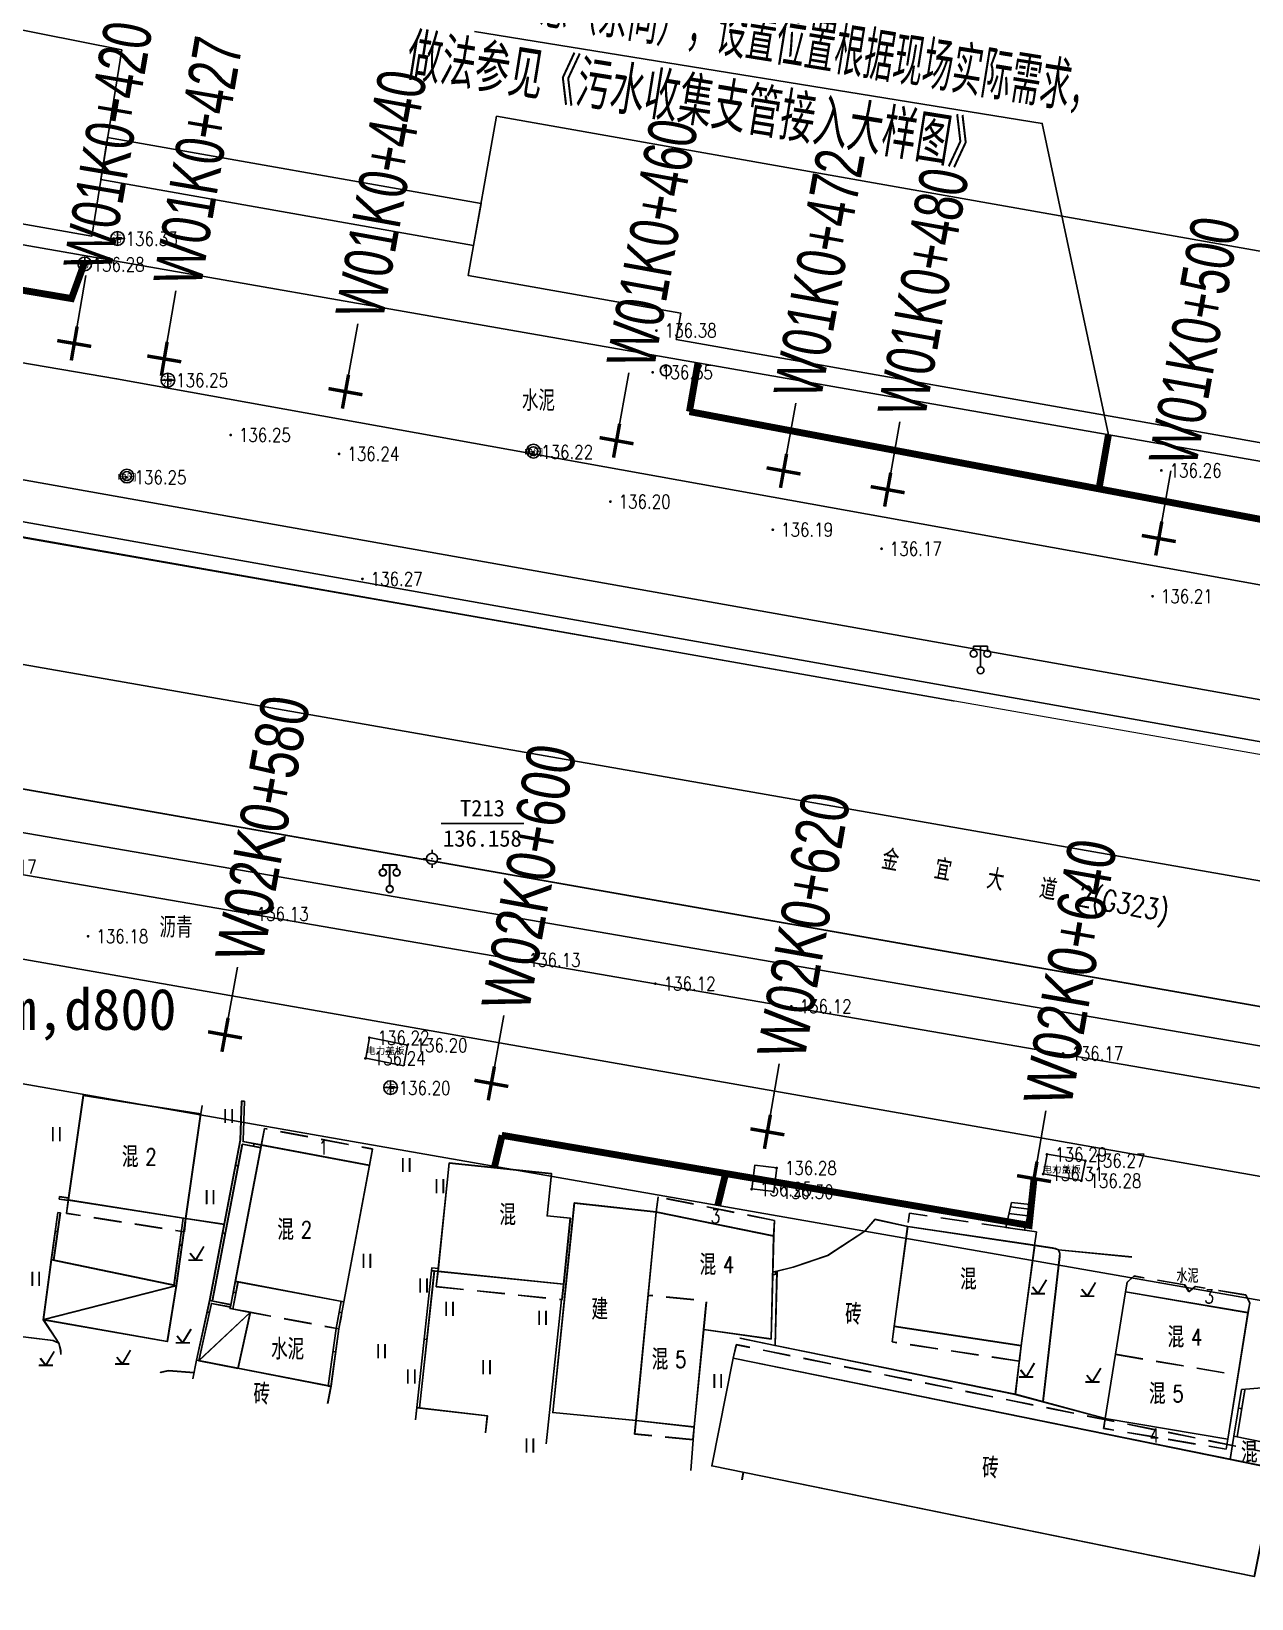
# Model space of a CAD drawing. Extents: x 529262 to 576451, y 2694391 to 2717535.
# Drawn here: x 562412.4 to 562501, y 2710930.7 to 2711044.5 of the extents above; entities that cross this region are included whole.
import ezdxf
from ezdxf.enums import TextEntityAlignment as Align
from ezdxf.xclip import XClip

# ---------------------------------------------------------------- set-up
doc = ezdxf.new("R2010")
doc.units = 0
doc.header["$XCLIPFRAME"] = 0
doc.linetypes.add('X5', pattern=[3, 2, -1])
doc.layers.add('ASSIST', color=7, linetype='Continuous', plot=False)
doc.layers.add('现状管道深度（物探资料）', color=2, linetype='Continuous', plot=False)
for name, color, linetype in [('a红线图', 1, 'Continuous'), ('COMPONENT', 8, 'Continuous'), ('DLDW', 8, 'Continuous'), ('DLSS', 4, 'Continuous'), ('DMTZ', 8, 'Continuous'), ('GCD', 8, 'Continuous'), ('GPSCOMMON', 7, 'Continuous'), ('GXYZ', 8, 'Continuous'), ('JMD', 8, 'Continuous'), ('KZD', 8, 'Continuous'), ('PP-COM', 7, 'Continuous'), ('RD-中线', 40, 'Continuous'), ('RD-红线', 7, 'Continuous'), ('ZBTZ', 8, 'Continuous'), ('ZJ', 7, 'Continuous'), ('桩号标注_W01-', 7, 'Continuous'), ('桩号标注_W02-', 7, 'Continuous'), ('纵断_分栏文字', 7, 'Continuous')]:
    doc.layers.add(name, color=color, linetype=linetype)
doc.styles.add('HZ', font='rs.shx', dxfattribs={"width": 0.8, "bigfont": 'hztxt.shx'})
doc.styles.add('JieTuHzTxt', font='smsim.shx', dxfattribs={"width": 0.7, "bigfont": 'smfs.shx'})
doc.styles.add('SEMDI', font='smsim.shx', dxfattribs={"width": 0.75, "bigfont": 'smfs.shx'})
doc.styles.add('SMEDI', font='smsim.shx', dxfattribs={"width": 0.75, "height": 3.5, "bigfont": 'smfs.shx'})
doc.styles.get("Standard").update_dxf_attribs({"font": '', "height": 2.5, "bigfont": 'smfs.shx'})
doc.styles.add('宋体', font='', dxfattribs={"width": 0.75})
doc.styles.add('等线体', font='simhei.ttf')
doc.styles.get('Standard').set_extended_font_data('FangSong_GB2312')
doc.styles.get('宋体').set_extended_font_data('SimSun')
doc.linetypes.add('10421', pattern='A,2,[150,AAA.SHX,S=0.5,R=0,X=0,Y=0.5],1e-11', length=2)
doc.linetypes.add('10422', pattern='A,0.75,[150,AAA.SHX,S=0.5,R=0,X=0,Y=0.5],1.5,[177,AAA.SHX,S=1,R=0,X=0,Y=0.4],0.75', length=3)
doc.linetypes.add('1161', pattern='A,0,[149,AAA.SHX,S=0.15,R=0,X=0,Y=0],-1.6', length=1.6)

# ---------------------------------------------------------------- blocks, each defined once
blk = doc.blocks.new('A$C19FD0107')
at = {"layer": 'RD-中线', "color": 8}
blk.add_lwpolyline([(-8443.29, 16582.93), (-8702.79, 16628.34)], dxfattribs=at)
at = {"layer": 'RD-红线', "color": 8}
for points in [[(-8471.5, 16618.33), (-8661.58, 16651.59)], [(-8482.21, 16559.29), (-8668.33, 16591.86)]]:
    blk.add_lwpolyline(points, dxfattribs=at)
blk = doc.blocks.new('GC200')
at = {"linetype": 'Continuous', "const_width": 0.2, "flags": 128}
blk.add_lwpolyline([(-0.1, 0, 1), (0.1, 0, 1)], format="xyb", close=True, dxfattribs=at)
blk = doc.blocks.new('gc121')
at = {"color": 8}
for p, q in [((-0.5, -1), (-0.5, 1)), ((0.5, -1), (0.5, 1))]:
    blk.add_line(p, q, dxfattribs=at)
blk = doc.blocks.new('gc123')
at = {"color": 8}
for p, q in [((-1, 0), (1, 0)), ((0, 0), (-0.8, 1)), ((0, 0), (1.2, 2))]:
    blk.add_line(p, q, dxfattribs=at)
blk = doc.blocks.new('gc097')
at = {"color": 8}
for p, q in [((-1, 2.9), (-1, 3.5)), ((-1, 3.5), (1, 3.5)), ((0, 0.5), (0, 3.5)), ((1, 3.5), (1, 2.9))]:
    blk.add_line(p, q, dxfattribs=at)
for centre in [(-1, 2.4), (1, 2.4), (0, 0)]:
    blk.add_circle(centre, 0.5, dxfattribs=at)
blk = doc.blocks.new('gc116')
at = {"color": 8}
for p, q in [((-1.3, 0), (-0.8, 0)), ((0, 1.3), (0, 0.8)), ((1.3, 0), (0.8, 0)), ((0, -1.3), (0, -0.8))]:
    blk.add_line(p, q, dxfattribs=at)
blk.add_circle((0, 0), 0.8, dxfattribs=at)
blk.add_point((0, 0), dxfattribs=at)
blk = doc.blocks.new('gc117')
at = {"color": 8}
blk.add_circle((0, 0), 0.8, dxfattribs=at)
blk.add_point((0, 0), dxfattribs=at)
blk = doc.blocks.new('gcbj0102')
for p, q in [((-1, 0), (1, 0)), ((0, -1), (0, 1))]:
    blk.add_line(p, q)
blk.add_circle((0, 0), 1)
blk = doc.blocks.new('gcbj0109')
at = {"linetype": 'Continuous'}
for radius in [1, 0.645]:
    blk.add_circle((0, 0), radius, dxfattribs=at)

msp = doc.modelspace()

# ---------------------------------------------------------------- linework, layer by layer
at = {"layer": 'ASSIST', "linetype": 'Continuous', "elevation": -143.229, "flags": 128}
msp.add_lwpolyline([(562483.574, 2710959.475), (562483.157, 2710957.665), (562484.52, 2710957.463), (562484.941, 2710959.319)], close=True, dxfattribs=at)
msp.add_lwpolyline([(562483.574, 2710959.475), (562483.157, 2710957.665), (562484.52, 2710957.463), (562484.941, 2710959.319)], close=True, dxfattribs=at)
at = {"layer": 'a红线图', "color": 8, "lineweight": 0, "elevation": 137.005}
msp.add_lwpolyline([(562776.02, 2710943.93), (562313.747, 2711024.878)], dxfattribs=at)
msp.add_lwpolyline([(562776.02, 2710943.93), (562313.747, 2711024.878)], dxfattribs=at)
at = {"layer": 'DLSS', "color": 8, "linetype": 'Continuous', "const_width": 0.1, "elevation": 136.145, "flags": 128}
for points in [[(562441.464, 2711002.568), (562402.726, 2711009.392), (562364.998, 2711016.003)], [(562479.42, 2710995.882), (562441.464, 2711002.568)]]:
    msp.add_lwpolyline(points, dxfattribs=at)
at = {"layer": 'DLSS', "color": 8, "linetype": 'Continuous', "const_width": 0.1, "elevation": -143.229}
msp.add_lwpolyline([(562392.809, 2710992.832), (562482.981, 2710976.963), (562537.001, 2710967.487)], dxfattribs=at)
at = {"layer": 'DLSS', "color": 8, "linetype": 'Continuous', "const_width": 0.1}
msp.add_lwpolyline([(562392.821, 2710992.845), (562482.993, 2710976.976), (562537.013, 2710967.5)], dxfattribs=at)
at = {"layer": 'DMTZ', "linetype": '10421', "flags": 128}
for points in [[(562485.246, 2710956.361), (562486.532, 2710956.17), (562486.771, 2710956.117), (562486.987, 2710956.029), (562487.073, 2710955.761), (562487.071, 2710955.542), (562485.86, 2710945.002)], [(562485.258, 2710956.374), (562486.544, 2710956.183), (562486.782, 2710956.129), (562486.999, 2710956.042), (562487.085, 2710955.774), (562487.083, 2710955.554), (562485.871, 2710945.014)], [(562414.561, 2710948.437), (562414.555, 2710948.736), (562414.421, 2710949.269), (562413.997, 2710949.459), (562410.647, 2710949.875)], [(562424.24, 2710947.129), (562422.383, 2710947.274), (562421.813, 2710947.152), (562421.792, 2710947.106)]]:
    msp.add_lwpolyline(points, dxfattribs=at)
for points, elevation in [([(562450.906, 2710952.42), (562449.795, 2710941.952)], -2.375), ([(562450.917, 2710952.433), (562449.805, 2710941.95)], 140.854), ([(562414.549, 2710948.439), (562414.544, 2710948.723), (562414.409, 2710949.256), (562413.986, 2710949.446), (562410.635, 2710949.862)], -143.229), ([(562424.228, 2710947.117), (562422.372, 2710947.261), (562421.801, 2710947.139), (562421.787, 2710947.107)], -143.229)]:
    msp.add_lwpolyline(points, dxfattribs=dict(at, elevation=elevation))
at = {"layer": 'DMTZ', "linetype": '10422', "flags": 128}
for points, elevation in [([(562483.847, 2710945.544), (562466.407, 2710949.085), (562463.856, 2710949.615)], -5.089), ([(562483.859, 2710945.556), (562466.419, 2710949.098), (562463.868, 2710949.628)], 138.14), ([(562490.372, 2710943.786), (562483.847, 2710945.544)], -5.089), ([(562490.384, 2710943.799), (562483.859, 2710945.556)], 138.14)]:
    msp.add_lwpolyline(points, dxfattribs=dict(at, elevation=elevation))
at = {"layer": 'GPSCOMMON', "const_width": 0.5}
for points in [[(562343.705, 2711037.259), (562415.335, 2711025.102), (562416.244, 2711027.615)], [(562460.196, 2711016.893), (562460.813, 2711020.423)], [(562460.196, 2711016.893), (562550.384, 2710999.877)], [(562489.927, 2711011.284), (562490.614, 2711015.208)], [(562446.594, 2710964.35), (562446.029, 2710961.993)], [(562446.568, 2710964.355), (562484.857, 2710957.812), (562485.212, 2710961.209)], [(562462.821, 2710961.577), (562462.252, 2710959.259)]]:
    msp.add_lwpolyline(points, dxfattribs=at)
at = {"layer": 'JMD', "linetype": 'Continuous'}
for p, q in [((562427.686, 2710966.83, -143.229), (562427.886, 2710966.823, -143.229)), ((562427.697, 2710966.843), (562427.897, 2710966.836)), ((562428.577, 2710963.748, -5.767), (562428.54, 2710963.551, -5.767)), ((562428.589, 2710963.761, 137.462), (562428.551, 2710963.564, 137.462)), ((562429.113, 2710963.646, -143.229), (562429.076, 2710963.45, -143.229)), ((562429.125, 2710963.659), (562429.087, 2710963.463)), ((562427.239, 2710962.172, -4.983), (562427.435, 2710962.135, -4.983)), ((562427.25, 2710962.185, 138.246), (562427.447, 2710962.147, 138.246)), ((562414.461, 2710959.892, -143.229), (562414.435, 2710959.714, -143.229)), ((562414.473, 2710959.905), (562414.447, 2710959.727)), ((562414.337, 2710958.742, -143.229), (562414.515, 2710958.718, -143.229)), ((562414.349, 2710958.755), (562414.527, 2710958.73)), ((562483.574, 2710959.475, -143.229), (562483.157, 2710957.665, -143.229)), ((562483.501, 2710959.157, -143.229), (562484.868, 2710959.001, -143.229)), ((562484.52, 2710957.463, -5.038), (562484.941, 2710959.319, -143.229)), ((562483.159, 2710957.664, -5.038), (562484.52, 2710957.463, -5.038)), ((562483.276, 2710958.183, -143.229), (562484.643, 2710958.027, -143.229)), ((562483.389, 2710958.67, -143.229), (562484.756, 2710958.514, -143.229)), ((562414.147, 2710957.374, -143.229), (562414.325, 2710957.349, -143.229)), ((562414.158, 2710957.387), (562414.337, 2710957.362)), ((562426.299, 2710957.261, -4.983), (562426.495, 2710957.224, -4.983)), ((562426.31, 2710957.274, 138.246), (562426.507, 2710957.236, 138.246)), ((562423.346, 2710956.353, -4.196), (562423.168, 2710956.378, -4.196)), ((562423.358, 2710956.366, 139.033), (562423.179, 2710956.391, 139.033)), ((562441.465, 2710954.517, -5.191), (562441.664, 2710954.496, -5.191)), ((562441.477, 2710954.53, 138.038), (562441.676, 2710954.508, 138.038)), ((562466.423, 2710954.46, -5.089), (562466.467, 2710954.265, -5.089)), ((562466.434, 2710954.473, 138.14), (562466.479, 2710954.278, 138.14)), ((562413.287, 2710950.957, -143.229), (562422.941, 2710953.426, -143.229)), ((562413.287, 2710950.957, -143.229), (562422.941, 2710953.426, -143.229)), ((562413.287, 2710950.957, -143.229), (562422.941, 2710953.426, -143.229)), ((562413.299, 2710950.97), (562422.953, 2710953.439)), ((562413.299, 2710950.97), (562422.953, 2710953.439)), ((562413.299, 2710950.97), (562422.953, 2710953.439)), ((562427.067, 2710952.953, -5.767), (562427.263, 2710952.915, -5.767)), ((562427.078, 2710952.966, 137.462), (562427.275, 2710952.928, 137.462)), ((562428.315, 2710951.497, -143.229), (562424.578, 2710947.983, -143.229)), ((562428.327, 2710951.51), (562424.589, 2710947.996)), ((562425.178, 2710951.533, -143.229), (562425.354, 2710951.495, -143.229)), ((562425.19, 2710951.546), (562425.366, 2710951.507)), ((562434.955, 2710951.471, -5.767), (562434.758, 2710951.508, -5.767)), ((562434.966, 2710951.484, 137.462), (562434.77, 2710951.52, 137.462)), ((562434.734, 2710950.291, -143.229), (562434.537, 2710950.323, -5.767)), ((562434.746, 2710950.304), (562434.548, 2710950.336, 137.462)), ((562434.506, 2710948.623, -666.463), (562434.307, 2710948.65, -666.463)), ((562434.517, 2710948.635, -523.234), (562434.319, 2710948.662, -523.234)), ((562440.931, 2710949.546, -5.191), (562441.13, 2710949.524, -5.191)), ((562440.943, 2710949.558, 138.038), (562441.142, 2710949.537, 138.038)), ((562534.682, 2710948.62, -143.229), (562500.262, 2710945.894, -143.229)), ((562434.163, 2710946.119, -143.229), (562433.965, 2710946.147, -143.229)), ((562434.175, 2710946.132), (562433.976, 2710946.159)), ((562500.042, 2710944.539, -143.229), (562500.289, 2710944.499, -143.229)), ((562500.054, 2710944.551), (562500.301, 2710944.511))]:
    msp.add_line(p, q, dxfattribs=at)
at = {"layer": 'JMD', "linetype": 'Continuous', "flags": 128}
for points in [[(562418.977, 2711043.15), (562416.812, 2711029.635), (562360.006, 2711039.681), (562362.354, 2711054.413)], [(562536.783, 2711022.316), (562534.306, 2711008.856), (562459.233, 2711022.133), (562459.574, 2711024.039), (562444.141, 2711026.769), (562446.2, 2711038.336)], [(562417.958, 2711036.792), (562445.072, 2711031.997), (562444.529, 2711028.947), (562417.468, 2711033.733)], [(562436.69, 2710969.956), (562436.965, 2710971.45), (562439.729, 2710970.898), (562439.454, 2710969.404)], [(562464.725, 2710960.461), (562466.31, 2710960.267), (562466.537, 2710961.997), (562464.952, 2710962.191)], [(562485.89, 2710961.563), (562486.159, 2710962.98), (562488.939, 2710962.525), (562488.65, 2710961.066)], [(562466.133, 2710949.568), (562466.32, 2710957.045), (562457.787, 2710958.787), (562456.322, 2710943.648), (562460.545, 2710943.186), (562461.229, 2710950.262)], [(562424.589, 2710947.996), (562425.509, 2710952.153), (562426.873, 2710951.892), (562426.853, 2710951.787), (562428.327, 2710951.51), (562427.428, 2710947.444)]]:
    msp.add_lwpolyline(points, close=True, dxfattribs=at)
for points, elevation in [([(562424.707, 2710965.894), (562416.184, 2710967.237), (562415.093, 2710959.647), (562423.616, 2710958.304)], -4.196), ([(562424.719, 2710965.907), (562416.196, 2710967.25), (562415.105, 2710959.66), (562423.628, 2710958.317)], 139.033), ([(562429.113, 2710963.646), (562436.956, 2710962.16), (562435.102, 2710952.257), (562427.217, 2710953.739)], -5.767), ([(562429.125, 2710963.659), (562436.968, 2710962.173), (562435.114, 2710952.27), (562427.229, 2710953.751)], 137.462), ([(562442.747, 2710962.33), (562441.939, 2710954.472), (562451.056, 2710953.542), (562451.548, 2710958.329), (562449.859, 2710958.503), (562450.174, 2710961.566)], -4.325), ([(562442.759, 2710962.343), (562441.95, 2710954.485), (562451.067, 2710953.555), (562451.56, 2710958.341), (562449.87, 2710958.515), (562450.186, 2710961.579)], 138.904), ([(562457.775, 2710958.774), (562451.829, 2710959.437), (562450.269, 2710944.218), (562456.31, 2710943.635)], -669.26), ([(562457.787, 2710958.787), (562451.84, 2710959.45), (562450.28, 2710944.231), (562456.322, 2710943.648)], -526.031), ([(562466.121, 2710949.555), (562466.308, 2710957.032), (562457.775, 2710958.774), (562456.31, 2710943.635), (562460.533, 2710943.173), (562461.218, 2710950.249)], -143.229), ([(562484.272, 2710949.078), (562483.847, 2710945.544), (562466.407, 2710949.085), (562466.543, 2710954.488), (562467.719, 2710954.773), (562470.225, 2710955.617), (562472.917, 2710957.39), (562473.659, 2710958.249), (562476.026, 2710957.726), (562475.046, 2710950.478)], -5.089), ([(562484.284, 2710949.091), (562483.859, 2710945.556), (562466.419, 2710949.098), (562466.554, 2710954.5), (562467.731, 2710954.786), (562470.237, 2710955.63), (562472.929, 2710957.403), (562473.671, 2710958.262), (562476.038, 2710957.739), (562475.058, 2710950.491)], 138.14), ([(562476.026, 2710957.726), (562485.246, 2710956.361), (562484.272, 2710949.078), (562475.046, 2710950.478)], -4.945), ([(562476.038, 2710957.739), (562485.258, 2710956.374), (562484.284, 2710949.091), (562475.058, 2710950.491)], 138.284), ([(562413.861, 2710955.321), (562413.287, 2710950.957), (562422.29, 2710949.378), (562422.941, 2710953.426)], -3.954), ([(562413.873, 2710955.334), (562413.299, 2710950.97), (562422.302, 2710949.391), (562422.953, 2710953.439)], 139.275), ([(562424.578, 2710947.983), (562425.497, 2710952.141), (562426.861, 2710951.88), (562426.841, 2710951.774), (562428.315, 2710951.497), (562427.416, 2710947.431)], -143.229), ([(562491.842, 2710952.977), (562500.741, 2710951.471), (562499.271, 2710942.28), (562490.372, 2710943.786)], -668.517), ([(562491.854, 2710952.99), (562500.753, 2710951.484), (562499.283, 2710942.293), (562490.384, 2710943.799)], -525.288), ([(562502.77, 2710940.144), (562503.141, 2710941.797), (562499.713, 2710942.505), (562499.44, 2710940.822)], -670.06), ([(562502.782, 2710940.157), (562503.153, 2710941.81), (562499.725, 2710942.518), (562499.452, 2710940.834)], -526.831)]:
    msp.add_lwpolyline(points, close=True, dxfattribs=dict(at, elevation=elevation))
at = {"layer": 'JMD', "linetype": 'Continuous', "elevation": -143.229}
for points in [[(562424.707, 2710965.894), (562416.184, 2710967.237)], [(562414.337, 2710958.742), (562413.861, 2710955.321)], [(562414.515, 2710958.718), (562414.039, 2710955.297)]]:
    msp.add_lwpolyline(points, dxfattribs=at)
at = {"layer": 'JMD', "linetype": 'Continuous'}
for points in [[(562424.719, 2710965.907), (562416.196, 2710967.25)], [(562414.349, 2710958.755), (562413.873, 2710955.334)], [(562414.527, 2710958.73), (562414.051, 2710955.309)]]:
    msp.add_lwpolyline(points, dxfattribs=at)
at = {"layer": 'JMD', "linetype": 'Continuous', "flags": 128}
for points, elevation in [([(562425.359, 2710952.35), (562427.59, 2710964.01), (562427.686, 2710966.83)], -4.983), ([(562425.371, 2710952.363), (562427.602, 2710964.023), (562427.697, 2710966.843)], 138.246), ([(562427.773, 2710963.9), (562427.79, 2710963.988), (562427.886, 2710966.823)], -4.983), ([(562427.785, 2710963.913), (562427.801, 2710964), (562427.897, 2710966.836)], 138.246), ([(562425.555, 2710952.313), (562427.735, 2710963.704)], -4.983), ([(562425.567, 2710952.325), (562427.747, 2710963.716)], 138.246), ([(562429.076, 2710963.45), (562427.735, 2710963.704)], -5.767), ([(562429.087, 2710963.463), (562427.747, 2710963.716)], 137.462), ([(562429.113, 2710963.646), (562427.773, 2710963.9)], -5.767), ([(562429.125, 2710963.659), (562427.785, 2710963.913)], 137.462), ([(562415.115, 2710959.798), (562414.461, 2710959.892)], -143.229), ([(562415.089, 2710959.62), (562414.435, 2710959.714)], -143.229), ([(562423.438, 2710958.332), (562422.764, 2710953.463)], -4.196), ([(562423.45, 2710958.345), (562422.776, 2710953.476)], 139.033), ([(562423.616, 2710958.304), (562422.941, 2710953.426)], -4.196), ([(562423.628, 2710958.317), (562422.953, 2710953.439)], 139.033), ([(562440.397, 2710944.574), (562441.487, 2710954.719), (562441.959, 2710954.671)], -5.191), ([(562440.409, 2710944.587), (562441.499, 2710954.732), (562441.971, 2710954.683)], 138.038), ([(562440.596, 2710944.551), (562441.665, 2710954.5), (562441.939, 2710954.472)], -5.191), ([(562440.607, 2710944.564), (562441.676, 2710954.513), (562441.95, 2710954.485)], 138.038), ([(562466.537, 2710954.281), (562466.238, 2710954.213)], -5.089), ([(562466.543, 2710954.488), (562466.243, 2710954.419)], -5.089), ([(562466.549, 2710954.294), (562466.249, 2710954.226)], 138.14), ([(562466.554, 2710954.5), (562466.254, 2710954.432)], 138.14), ([(562466.407, 2710949.085), (562466.543, 2710954.488)], 376.123), ([(562466.419, 2710949.098), (562466.554, 2710954.5)], 519.352), ([(562427.217, 2710953.739), (562426.841, 2710951.774)], -5.767), ([(562427.229, 2710953.751), (562426.853, 2710951.787)], 137.462), ([(562427.414, 2710953.702), (562427.038, 2710951.737)], -5.767), ([(562427.425, 2710953.714), (562427.049, 2710951.75)], 137.462), ([(562426.895, 2710952.056), (562425.359, 2710952.35), (562424.401, 2710948.017)], -143.229), ([(562426.861, 2710951.88), (562425.497, 2710952.141), (562424.578, 2710947.983)], -143.229), ([(562434.906, 2710952.294), (562434.537, 2710950.323)], -5.767), ([(562434.917, 2710952.307), (562434.548, 2710950.336)], 137.462), ([(562435.102, 2710952.257), (562434.734, 2710950.291)], -5.767), ([(562435.114, 2710952.27), (562434.746, 2710950.304)], 137.462), ([(562434.537, 2710950.323), (562433.965, 2710946.147)], -666.463), ([(562434.548, 2710950.336), (562433.976, 2710946.159)], -523.234), ([(562434.734, 2710950.291), (562434.163, 2710946.119)], -666.463), ([(562434.746, 2710950.304), (562434.175, 2710946.132)], -523.234), ([(562424.143, 2710946.673), (562424.401, 2710948.017), (562434.163, 2710946.119), (562433.924, 2710944.873)], -143.229), ([(562500.262, 2710945.894), (562499.713, 2710942.505)], -143.229), ([(562500.509, 2710945.856), (562499.958, 2710942.455)], -143.229), ([(562445.391, 2710942.763), (562445.521, 2710943.977), (562440.397, 2710944.574), (562440.303, 2710943.699)], -5.191), ([(562445.401, 2710942.761), (562445.533, 2710943.99), (562440.409, 2710944.587), (562440.313, 2710943.697)], 138.038)]:
    msp.add_lwpolyline(points, dxfattribs=dict(at, elevation=elevation))
at = {"layer": 'JMD', "linetype": 'X5'}
for points, elevation in [([(562424.722, 2710965.924), (562424.815, 2710966.502)], -143.229), ([(562466.308, 2710957.032), (562466.362, 2710958.165), (562457.918, 2710959.87), (562457.775, 2710958.774)], -143.229), ([(562441.939, 2710954.472), (562441.798, 2710953.357), (562450.94, 2710952.416), (562451.056, 2710953.542)], -5.191), ([(562441.95, 2710954.485), (562441.809, 2710953.37), (562450.951, 2710952.429), (562451.067, 2710953.555)], 138.038), ([(562500.741, 2710951.471), (562500.867, 2710952.169), (562500.583, 2710952.752), (562496.91, 2710953.368), (562496.457, 2710952.996), (562496.142, 2710953.493), (562492.458, 2710954.129), (562491.965, 2710953.67), (562491.842, 2710952.977)], -669.184), ([(562500.753, 2710951.484), (562500.879, 2710952.182), (562500.595, 2710952.765), (562496.922, 2710953.381), (562496.469, 2710953.009), (562496.154, 2710953.506), (562492.47, 2710954.142), (562491.977, 2710953.683), (562491.854, 2710952.99)], -525.955), ([(562484.272, 2710949.078), (562484.136, 2710947.946), (562474.91, 2710949.346), (562475.046, 2710950.478)], -5.089), ([(562484.284, 2710949.091), (562484.148, 2710947.959), (562474.922, 2710949.359), (562475.058, 2710950.491)], 138.14), ([(562460.533, 2710943.173), (562460.432, 2710942.247), (562456.215, 2710942.655), (562456.31, 2710943.635)], -657.493), ([(562460.545, 2710943.186), (562460.443, 2710942.26), (562456.227, 2710942.668), (562456.322, 2710943.648)], -514.264)]:
    msp.add_lwpolyline(points, dxfattribs=dict(at, elevation=elevation))
for points in [[(562424.734, 2710965.937), (562424.827, 2710966.515)], [(562466.32, 2710957.045), (562466.374, 2710958.178), (562457.93, 2710959.883), (562457.787, 2710958.787)]]:
    msp.add_lwpolyline(points, dxfattribs=at)
at = {"layer": 'JMD', "linetype": 'X5', "flags": 128}
for points, elevation in [([(562436.956, 2710962.16), (562437.183, 2710963.35), (562429.34, 2710964.836), (562429.113, 2710963.646)], -667.891), ([(562436.968, 2710962.173), (562437.195, 2710963.363), (562429.352, 2710964.849), (562429.125, 2710963.659)], -524.662), ([(562415.093, 2710959.647), (562414.96, 2710958.687), (562423.516, 2710957.333), (562423.616, 2710958.304)], -667.149), ([(562415.105, 2710959.66), (562414.972, 2710958.7), (562423.528, 2710957.346), (562423.628, 2710958.317)], -523.92), ([(562485.246, 2710956.361), (562485.39, 2710957.334), (562476.17, 2710958.699), (562476.026, 2710957.726)], -5.038), ([(562427.217, 2710953.739), (562426.841, 2710951.774), (562434.734, 2710950.291), (562435.102, 2710952.257)], -5.767), ([(562427.229, 2710953.751), (562426.853, 2710951.787), (562434.746, 2710950.304), (562435.114, 2710952.27)], 137.462), ([(562461.218, 2710950.249), (562461.418, 2710952.321), (562457.219, 2710952.727)], -143.229), ([(562463.359, 2710948.16), (562463.589, 2710949.143), (562510.779, 2710939.56), (562509.07, 2710930.712), (562508.083, 2710930.924)], -143.229), ([(562491.117, 2710948.441), (562500.016, 2710946.935)], 425.114), ([(562491.128, 2710948.454), (562500.027, 2710946.948)], 568.343), ([(562499.271, 2710942.28), (562499.157, 2710941.561), (562490.258, 2710943.067), (562490.372, 2710943.786)], -668.768), ([(562499.283, 2710942.293), (562499.169, 2710941.573), (562490.27, 2710943.079), (562490.384, 2710943.799)], -525.539)]:
    msp.add_lwpolyline(points, dxfattribs=dict(at, elevation=elevation))
at = {"layer": 'JMD', "linetype": 'Continuous', "flags": 128}
for points in [[(562415.126, 2710959.811), (562414.473, 2710959.905)], [(562415.101, 2710959.633), (562414.447, 2710959.727)], [(562426.907, 2710952.069), (562425.371, 2710952.363), (562424.413, 2710948.03)], [(562426.873, 2710951.892), (562425.509, 2710952.153), (562424.589, 2710947.996)], [(562424.152, 2710946.672), (562424.413, 2710948.03), (562434.175, 2710946.132), (562433.933, 2710944.871)], [(562500.274, 2710945.907), (562499.725, 2710942.518)], [(562500.521, 2710945.869), (562499.97, 2710942.468)]]:
    msp.add_lwpolyline(points, dxfattribs=at)
at = {"layer": 'JMD', "linetype": 'X5', "flags": 128}
for points in [[(562461.229, 2710950.262), (562461.43, 2710952.334), (562457.231, 2710952.74)], [(562463.371, 2710948.173), (562463.6, 2710949.156), (562510.791, 2710939.573), (562509.082, 2710930.725), (562508.095, 2710930.937)]]:
    msp.add_lwpolyline(points, dxfattribs=at)
at = {"layer": 'JMD', "linetype": 'Continuous', "elevation": -143.229}
msp.add_lwpolyline([(562502.77, 2710940.144), (562501.201, 2710932.312), (562461.817, 2710940.344), (562463.359, 2710948.16)], close=True, dxfattribs=at)
at = {"layer": 'JMD', "linetype": 'Continuous'}
msp.add_lwpolyline([(562502.782, 2710940.157), (562501.213, 2710932.325), (562461.829, 2710940.357), (562463.371, 2710948.173)], close=True, dxfattribs=at)
at = {"layer": 'KZD', "linetype": 'Continuous'}
msp.add_line((562442.163, 2710986.996), (562448.163, 2710986.996), dxfattribs=at)
at = {"layer": 'ZBTZ', "linetype": '1161', "flags": 128}
for points in [[(562310.328, 2711063.45), (562315.702, 2711037.821), (562321.233, 2711036.112), (562375.051, 2711026.697), (562418.608, 2711019.281), (562538.399, 2710997.696), (562541.589, 2711006.267)], [(562537.106, 2710955.149), (562300.817, 2710996.61)]]:
    msp.add_lwpolyline(points, dxfattribs=at)
for points in [[(562535.703, 2710989.913), (562314.36, 2711029.257), (562313.934, 2711026.288), (562535.177, 2710986.959)], [(562528.101, 2710966.262), (562312.346, 2711003.478), (562311.8, 2711000.527), (562311.8, 2711000.527), (562527.591, 2710963.305)]]:
    msp.add_lwpolyline(points, close=True, dxfattribs=at)
for points, elevation in [([(562423.616, 2710958.304), (562426.417, 2710957.88)], -4.196), ([(562423.628, 2710958.317), (562426.429, 2710957.892)], 139.033), ([(562486.987, 2710956.029), (562492.307, 2710955.513)], -5.302), ([(562486.999, 2710956.042), (562492.319, 2710955.526)], 137.927), ([(562414.409, 2710949.256), (562413.287, 2710950.957)], -4.767), ([(562414.421, 2710949.269), (562413.299, 2710950.97)], 138.462), ([(562460.3, 2710940.019), (562460.545, 2710943.186)], 138.16)]:
    msp.add_lwpolyline(points, dxfattribs=dict(at, elevation=elevation))
at = {"layer": 'ZBTZ', "linetype": '1161', "elevation": -143.229}
msp.add_lwpolyline([(562464.099, 2710939.879), (562464.008, 2710939.336)], dxfattribs=at)
at = {"layer": 'ZBTZ', "linetype": '1161'}
msp.add_lwpolyline([(562464.111, 2710939.892), (562464.017, 2710939.334)], dxfattribs=at)
at = {"layer": '桩号标注_W01-'}
for p, q in [((562415.532, 2711021.839), (562416.375, 2711026.768)), ((562422.068, 2711020.722), (562422.911, 2711025.65)), ((562435.224, 2711018.342), (562436.114, 2711023.262)), ((562454.904, 2711014.781), (562455.794, 2711019.702)), ((562467.027, 2711012.589), (562467.917, 2711017.509)), ((562474.586, 2711011.226), (562475.472, 2711016.147)), ((562494.269, 2711007.68), (562495.155, 2711012.6))]:
    msp.add_line(p, q, dxfattribs=at)
at = {"layer": '桩号标注_W01-', "const_width": 0.25}
for points in [[(562415.743, 2711023.071), (562415.321, 2711020.607)], [(562416.764, 2711021.628), (562414.3, 2711022.05)], [(562422.279, 2711021.954), (562421.857, 2711019.489)], [(562423.3, 2711020.511), (562420.836, 2711020.932)], [(562435.446, 2711019.572), (562435.001, 2711017.112)], [(562436.454, 2711018.119), (562433.994, 2711018.564)], [(562455.127, 2711016.012), (562454.682, 2711013.551)], [(562456.134, 2711014.559), (562453.674, 2711015.004)], [(562467.249, 2711013.819), (562466.804, 2711011.358)], [(562468.257, 2711012.366), (562465.797, 2711012.811)], [(562474.807, 2711012.457), (562474.364, 2711009.996)], [(562475.816, 2711011.005), (562473.355, 2711011.448)], [(562494.49, 2711008.91), (562494.047, 2711006.45)], [(562495.499, 2711007.458), (562493.038, 2711007.901)]]:
    msp.add_lwpolyline(points, dxfattribs=at)
at = {"layer": '桩号标注_W02-'}
for p, q in [((562426.481, 2710971.644), (562427.377, 2710976.563)), ((562445.814, 2710968.122), (562446.711, 2710973.041)), ((562465.856, 2710964.605), (562466.72, 2710969.53)), ((562485.212, 2710961.209), (562486.076, 2710966.134))]:
    msp.add_line(p, q, dxfattribs=at)
at = {"layer": '桩号标注_W02-', "const_width": 0.25}
for points in [[(562426.705, 2710972.874), (562426.257, 2710970.415)], [(562427.711, 2710971.42), (562425.251, 2710971.868)], [(562446.038, 2710969.352), (562445.59, 2710966.892)], [(562447.044, 2710967.898), (562444.585, 2710968.346)], [(562466.072, 2710965.836), (562465.64, 2710963.374)], [(562467.087, 2710964.389), (562464.625, 2710964.821)], [(562485.428, 2710962.44), (562484.996, 2710959.978)], [(562486.443, 2710960.993), (562483.981, 2710961.425)]]:
    msp.add_lwpolyline(points, dxfattribs=at)
at = {"layer": '纵断_分栏文字', "color": 3, "elevation": -137.697}
msp.add_lwpolyline([(562444.579, 2711044.487), (562485.813, 2711037.822), (562490.614, 2711015.208)], dxfattribs=at)

# ---------------------------------------------------------------- block references
at = {"layer": 'COMPONENT', "linetype": 'Continuous', "xscale": 0.5, "yscale": 0.5}
for name, p in [('gcbj0102', (562418.679, 2711029.464)), ('gcbj0102', (562416.296, 2711027.615)), ('gcbj0102', (562422.338, 2711019.18)), ('gcbj0109', (562448.871, 2711014.025)), ('gcbj0109', (562419.358, 2711012.212)), ('gcbj0102', (562438.5, 2710967.814))]:
    msp.add_blockref(name, p, dxfattribs=at)
at = {"layer": 'DLDW', "color": 252, "linetype": 'Continuous', "xscale": 0.5, "yscale": 0.5, "zscale": 0.5}
for p in [(562481.326, 2710998.113), (562438.442, 2710982.234)]:
    msp.add_blockref('gc097', p, dxfattribs=at)
at = {"layer": 'DLDW', "linetype": 'Continuous', "xscale": 0.5, "yscale": 0.5, "zscale": 0.5}
msp.add_blockref('gc097', (562438.43, 2710982.221, -143.229), dxfattribs=at)
at = {"layer": 'GCD', "linetype": 'Continuous'}
ref = msp.add_blockref('GC200', (562418.666, 2711029.437, 136.33), dxfattribs=dict(at, xscale=0.5, yscale=0.5, zscale=0.5))
ref.add_attrib('height', '136.33', dxfattribs={"linetype": 'Continuous', "height": 1, "style": 'HZ', "width": 0.8}).set_placement((562419.266, 2711029.437, 136.33), align=Align.MIDDLE_LEFT)
ref = msp.add_blockref('GC200', (562416.267, 2711027.57, 136.282), dxfattribs=dict(at, xscale=0.5, yscale=0.5, zscale=0.5))
ref.add_attrib('height', '136.28', dxfattribs={"linetype": 'Continuous', "height": 1, "style": 'HZ', "width": 0.8}).set_placement((562416.867, 2711027.57, 136.282), align=Align.MIDDLE_LEFT)
ref = msp.add_blockref('GC200', (562457.799, 2711022.779, 136.375), dxfattribs=dict(at, xscale=0.5, yscale=0.5, zscale=0.5))
ref.add_attrib('height', '136.38', dxfattribs={"linetype": 'Continuous', "height": 1, "style": 'HZ', "width": 0.8}).set_placement((562458.399, 2711022.779, 136.375), align=Align.MIDDLE_LEFT)
ref = msp.add_blockref('GC200', (562457.524, 2711019.741, 136.353), dxfattribs=dict(at, xscale=0.5, yscale=0.5, zscale=0.5))
ref.add_attrib('height', '136.35', dxfattribs={"linetype": 'Continuous', "height": 1, "style": 'HZ', "width": 0.8}).set_placement((562458.124, 2711019.741, 136.353), align=Align.MIDDLE_LEFT)
ref = msp.add_blockref('GC200', (562422.33, 2711019.172, 136.247), dxfattribs=dict(at, xscale=0.5, yscale=0.5, zscale=0.5))
ref.add_attrib('height', '136.25', dxfattribs={"linetype": 'Continuous', "height": 1, "style": 'HZ', "width": 0.8}).set_placement((562422.93, 2711019.172, 136.247), align=Align.MIDDLE_LEFT)
ref = msp.add_blockref('GC200', (562426.885, 2711015.195, 136.25), dxfattribs=dict(at, xscale=0.5, yscale=0.5, zscale=0.5))
ref.add_attrib('height', '136.25', dxfattribs={"linetype": 'Continuous', "height": 1, "style": 'HZ', "width": 0.8}).set_placement((562427.485, 2711015.195, 136.25), align=Align.MIDDLE_LEFT)
ref = msp.add_blockref('GC200', (562434.762, 2711013.825, 136.24), dxfattribs=dict(at, xscale=0.5, yscale=0.5, zscale=0.5))
ref.add_attrib('height', '136.24', dxfattribs={"linetype": 'Continuous', "height": 1, "style": 'HZ', "width": 0.8}).set_placement((562435.362, 2711013.825, 136.24), align=Align.MIDDLE_LEFT)
ref = msp.add_blockref('GC200', (562448.83, 2711013.957, 136.223), dxfattribs=dict(at, xscale=0.5, yscale=0.5, zscale=0.5))
ref.add_attrib('height', '136.22', dxfattribs={"linetype": 'Continuous', "height": 1, "style": 'HZ', "width": 0.8}).set_placement((562449.43, 2711013.957, 136.223), align=Align.MIDDLE_LEFT)
ref = msp.add_blockref('GC200', (562419.308, 2711012.12, 136.247), dxfattribs=dict(at, xscale=0.5, yscale=0.5, zscale=0.5))
ref.add_attrib('height', '136.25', dxfattribs={"linetype": 'Continuous', "height": 1, "style": 'HZ', "width": 0.8}).set_placement((562419.908, 2711012.12, 136.247), align=Align.MIDDLE_LEFT)
ref = msp.add_blockref('GC200', (562494.454, 2711012.621, 136.261), dxfattribs=dict(at, xscale=0.5, yscale=0.5, zscale=0.5))
ref.add_attrib('height', '136.26', dxfattribs={"linetype": 'Continuous', "height": 1, "style": 'HZ', "width": 0.8}).set_placement((562495.054, 2711012.621, 136.261), align=Align.MIDDLE_LEFT)
ref = msp.add_blockref('GC200', (562454.456, 2711010.362, 136.2), dxfattribs=dict(at, xscale=0.5, yscale=0.5, zscale=0.5))
ref.add_attrib('height', '136.20', dxfattribs={"linetype": 'Continuous', "height": 1, "style": 'HZ', "width": 0.8}).set_placement((562455.056, 2711010.362, 136.2), align=Align.MIDDLE_LEFT)
ref = msp.add_blockref('GC200', (562466.248, 2711008.315, 136.19), dxfattribs=dict(at, xscale=0.5, yscale=0.5, zscale=0.5))
ref.add_attrib('height', '136.19', dxfattribs={"linetype": 'Continuous', "height": 1, "style": 'HZ', "width": 0.8}).set_placement((562466.848, 2711008.315, 136.19), align=Align.MIDDLE_LEFT)
ref = msp.add_blockref('GC200', (562474.141, 2711006.932, 136.165), dxfattribs=dict(at, xscale=0.5, yscale=0.5, zscale=0.5))
ref.add_attrib('height', '136.17', dxfattribs={"linetype": 'Continuous', "height": 1, "style": 'HZ', "width": 0.8}).set_placement((562474.741, 2711006.932, 136.165), align=Align.MIDDLE_LEFT)
ref = msp.add_blockref('GC200', (562436.458, 2711004.747, 136.267), dxfattribs=dict(at, xscale=0.5, yscale=0.5, zscale=0.5))
ref.add_attrib('height', '136.27', dxfattribs={"linetype": 'Continuous', "height": 1, "style": 'HZ', "width": 0.8}).set_placement((562437.058, 2711004.747, 136.267), align=Align.MIDDLE_LEFT)
ref = msp.add_blockref('GC200', (562493.817, 2711003.489, 136.21), dxfattribs=dict(at, xscale=0.5, yscale=0.5, zscale=0.5))
ref.add_attrib('height', '136.21', dxfattribs={"linetype": 'Continuous', "height": 1, "style": 'HZ', "width": 0.8}).set_placement((562494.417, 2711003.489, 136.21), align=Align.MIDDLE_LEFT)
ref = msp.add_blockref('GC200', (562408.428, 2710983.841, 136.17), dxfattribs=dict(at, xscale=0.5, yscale=0.5, zscale=0.5))
ref.add_attrib('height', '136.17', dxfattribs={"linetype": 'Continuous', "height": 1, "style": 'HZ', "width": 0.8}).set_placement((562409.028, 2710983.841, 136.17), align=Align.MIDDLE_LEFT)
ref = msp.add_blockref('GC200', (562428.181, 2710980.426, 136.125), dxfattribs=dict(at, xscale=0.5, yscale=0.5, zscale=0.5))
ref.add_attrib('height', '136.13', dxfattribs={"linetype": 'Continuous', "height": 1, "style": 'HZ', "width": 0.8}).set_placement((562428.781, 2710980.426, 136.125), align=Align.MIDDLE_LEFT)
ref = msp.add_blockref('GC200', (562416.539, 2710978.803, 136.177), dxfattribs=dict(at, xscale=0.5, yscale=0.5, zscale=0.5))
ref.add_attrib('height', '136.18', dxfattribs={"linetype": 'Continuous', "height": 1, "style": 'HZ', "width": 0.8}).set_placement((562417.139, 2710978.803, 136.177), align=Align.MIDDLE_LEFT)
ref = msp.add_blockref('GC200', (562447.915, 2710977.073, 136.13), dxfattribs=dict(at, xscale=0.5, yscale=0.5, zscale=0.5))
ref.add_attrib('height', '136.13', dxfattribs={"linetype": 'Continuous', "height": 1, "style": 'HZ', "width": 0.8}).set_placement((562448.515, 2710977.073, 136.13), align=Align.MIDDLE_LEFT)
ref = msp.add_blockref('GC200', (562457.721, 2710975.36, 136.12), dxfattribs=dict(at, xscale=0.5, yscale=0.5, zscale=0.5))
ref.add_attrib('height', '136.12', dxfattribs={"linetype": 'Continuous', "height": 1, "style": 'HZ', "width": 0.8}).set_placement((562458.321, 2710975.36, 136.12), align=Align.MIDDLE_LEFT)
ref = msp.add_blockref('GC200', (562467.593, 2710973.715, 136.122), dxfattribs=dict(at, xscale=0.5, yscale=0.5, zscale=0.5))
ref.add_attrib('height', '136.12', dxfattribs={"linetype": 'Continuous', "height": 1, "style": 'HZ', "width": 0.8}).set_placement((562468.193, 2710973.715, 136.122), align=Align.MIDDLE_LEFT)
ref = msp.add_blockref('GC200', (562436.949, 2710971.432, 136.218), dxfattribs=dict(at, xscale=0.5, yscale=0.5, zscale=0.5))
ref.add_attrib('height', '136.22', dxfattribs={"linetype": 'Continuous', "height": 1, "style": 'HZ', "width": 0.8}).set_placement((562437.549, 2710971.432, 136.218), align=Align.MIDDLE_LEFT)
ref = msp.add_blockref('GC200', (562439.713, 2710970.88, 136.201), dxfattribs=dict(at, xscale=0.5, yscale=0.5, zscale=0.5))
ref.add_attrib('height', '136.20', dxfattribs={"linetype": 'Continuous', "height": 1, "style": 'HZ', "width": 0.8}).set_placement((562440.313, 2710970.88, 136.201), align=Align.MIDDLE_LEFT)
ref = msp.add_blockref('GC200', (562436.674, 2710969.938, 136.236), dxfattribs=dict(at, xscale=0.5, yscale=0.5, zscale=0.5))
ref.add_attrib('height', '136.24', dxfattribs={"linetype": 'Continuous', "height": 1, "style": 'HZ', "width": 0.8}).set_placement((562437.274, 2710969.938, 136.236), align=Align.MIDDLE_LEFT)
ref = msp.add_blockref('GC200', (562487.313, 2710970.292, 136.167), dxfattribs=dict(at, xscale=0.5, yscale=0.5, zscale=0.5))
ref.add_attrib('height', '136.17', dxfattribs={"linetype": 'Continuous', "height": 1, "style": 'HZ', "width": 0.8}).set_placement((562487.913, 2710970.292, 136.167), align=Align.MIDDLE_LEFT)
ref = msp.add_blockref('GC200', (562438.481, 2710967.785, 136.204), dxfattribs=dict(at, xscale=0.5, yscale=0.5, zscale=0.5))
ref.add_attrib('height', '136.20', dxfattribs={"linetype": 'Continuous', "height": 1, "style": 'HZ', "width": 0.8}).set_placement((562439.081, 2710967.785, 136.204), align=Align.MIDDLE_LEFT)
ref = msp.add_blockref('GC200', (562486.143, 2710962.962, 136.292), dxfattribs=dict(at, xscale=0.5, yscale=0.5, zscale=0.5))
ref.add_attrib('height', '136.29', dxfattribs={"linetype": 'Continuous', "height": 1, "style": 'HZ', "width": 0.8}).set_placement((562486.743, 2710962.962, 136.292), align=Align.MIDDLE_LEFT)
ref = msp.add_blockref('GC200', (562466.521, 2710961.979, 136.281), dxfattribs=dict(at, xscale=0.5, yscale=0.5, zscale=0.5))
ref.add_attrib('height', '136.28', dxfattribs={"linetype": 'Continuous', "height": 1, "style": 'HZ', "width": 0.8}).set_placement((562467.121, 2710961.979, 136.281), align=Align.MIDDLE_LEFT)
ref = msp.add_blockref('GC200', (562488.923, 2710962.507, 136.265), dxfattribs=dict(at, xscale=0.5, yscale=0.5, zscale=0.5))
ref.add_attrib('height', '136.27', dxfattribs={"linetype": 'Continuous', "height": 1, "style": 'HZ', "width": 0.8}).set_placement((562489.523, 2710962.507, 136.265), align=Align.MIDDLE_LEFT)
ref = msp.add_blockref('GC200', (562485.874, 2710961.545, 136.314), dxfattribs=dict(at, xscale=0.5, yscale=0.5, zscale=0.5))
ref.add_attrib('height', '136.31', dxfattribs={"linetype": 'Continuous', "height": 1, "style": 'HZ', "width": 0.8}).set_placement((562486.474, 2710961.545, 136.314), align=Align.MIDDLE_LEFT)
ref = msp.add_blockref('GC200', (562488.634, 2710961.048, 136.279), dxfattribs=dict(at, xscale=0.5, yscale=0.5, zscale=0.5))
ref.add_attrib('height', '136.28', dxfattribs={"linetype": 'Continuous', "height": 1, "style": 'HZ', "width": 0.8}).set_placement((562489.234, 2710961.048, 136.279), align=Align.MIDDLE_LEFT)
ref = msp.add_blockref('GC200', (562464.709, 2710960.443, 136.252), dxfattribs=dict(at, xscale=0.5, yscale=0.5, zscale=0.5))
ref.add_attrib('height', '136.25', dxfattribs={"linetype": 'Continuous', "height": 1, "style": 'HZ', "width": 0.8}).set_placement((562465.309, 2710960.443, 136.252), align=Align.MIDDLE_LEFT)
ref = msp.add_blockref('GC200', (562466.294, 2710960.249, 136.298), dxfattribs=dict(at, xscale=0.5, yscale=0.5, zscale=0.5))
ref.add_attrib('height', '136.30', dxfattribs={"linetype": 'Continuous', "height": 1, "style": 'HZ', "width": 0.8}).set_placement((562466.894, 2710960.249, 136.298), align=Align.MIDDLE_LEFT)
at = {"layer": 'KZD', "linetype": 'Continuous', "xscale": 0.5, "yscale": 0.5, "zscale": 0.5}
for name, p in [('gc117', (562458.481, 2711019.882, 139.373)), ('gc116', (562441.509, 2710984.427, 136.158))]:
    msp.add_blockref(name, p, dxfattribs=at)
at = {"layer": 'PP-COM'}
ref = msp.add_blockref('A$C19FD0107', (570997.993, 2694390.603), dxfattribs=at)
XClip(ref).set_block_clipping_path([(-9366.4383134884, 14428.6043910822), (-3328.4480743363, 17452.7484863754)])
at = {"layer": 'ZBTZ', "linetype": 'Continuous', "xscale": 0.5, "yscale": 0.5}
for name, p in [('gc121', (562426.737, 2710965.761, -143.229)), ('gc121', (562414.228, 2710964.423, -143.229)), ('gc121', (562414.24, 2710964.435)), ('gc121', (562439.629, 2710962.189, -143.229)), ('gc121', (562439.64, 2710962.202)), ('gc121', (562442.077, 2710960.66, -143.229)), ('gc121', (562442.089, 2710960.672)), ('gc121', (562425.385, 2710959.86, -143.229)), ('gc121', (562425.397, 2710959.873)), ('gc123', (562424.338, 2710955.278, -143.229)), ('gc123', (562424.349, 2710955.291)), ('gc121', (562436.778, 2710955.23, -143.229)), ('gc121', (562436.79, 2710955.243)), ('gc121', (562412.735, 2710953.923, -143.229)), ('gc121', (562412.747, 2710953.936)), ('gc121', (562440.888, 2710953.441, -143.229)), ('gc121', (562440.9, 2710953.453)), ('gc123', (562485.495, 2710952.847, -143.229)), ('gc123', (562485.506, 2710952.86)), ('gc123', (562489.073, 2710952.662, -143.229)), ('gc123', (562489.084, 2710952.675)), ('gc121', (562442.775, 2710951.743, -143.229)), ('gc121', (562442.787, 2710951.756)), ('gc121', (562449.53, 2710951.088, -143.229)), ('gc121', (562449.542, 2710951.1)), ('gc123', (562423.401, 2710949.275, -143.229)), ('gc123', (562423.413, 2710949.288)), ('gc123', (562413.47, 2710947.651, -143.229)), ('gc123', (562413.482, 2710947.663)), ('gc123', (562419.015, 2710947.742, -143.229)), ('gc123', (562419.027, 2710947.755)), ('gc121', (562437.839, 2710948.668, -143.229)), ('gc121', (562437.851, 2710948.681)), ('gc121', (562440, 2710946.835, -143.229)), ('gc121', (562440.012, 2710946.848)), ('gc121', (562445.466, 2710947.506, -143.229)), ('gc121', (562445.478, 2710947.519)), ('gc123', (562484.631, 2710946.803, -143.229)), ('gc123', (562484.643, 2710946.815)), ('gc123', (562489.443, 2710946.433, -143.229)), ('gc123', (562489.454, 2710946.445)), ('gc121', (562462.246, 2710946.508, -143.229)), ('gc121', (562462.258, 2710946.521)), ('gc121', (562448.608, 2710941.818, -143.229)), ('gc121', (562448.619, 2710941.831))]:
    msp.add_blockref(name, p, dxfattribs=at)

# ---------------------------------------------------------------- texts
at = {"layer": 'GXYZ', "linetype": 'Continuous', "style": '宋体'}
for s, p in [('污', (562418.68, 2711029.458)), ('污', (562416.296, 2711027.609)), ('污', (562422.338, 2711019.174)), ('电网', (562448.867, 2711013.952)), ('电网', (562419.354, 2711012.139)), ('电力盖板', (562438.121, 2710970.505)), ('污', (562438.5, 2710967.807)), ('电力盖板', (562487.215, 2710961.899))]:
    msp.add_text(s, height=0.5, dxfattribs=at).set_placement(p, align=Align.MIDDLE)
at = {"layer": 'JMD', "linetype": 'Continuous', "style": 'HZ', "width": 0.8}
for s, height, p in [('混', 1.5, (562420.189, 2710962.778, -143.229)), ('混', 1.5, (562420.201, 2710962.79)), ('1', 1, (562433.958, 2710963.464, -143.229)), ('1', 1, (562433.97, 2710963.476)), ('混', 1.5, (562447.594, 2710958.568, -143.229)), ('混', 1.5, (562447.605, 2710958.581)), ('混', 1.5, (562431.472, 2710957.49, -143.229)), ('混', 1.5, (562431.483, 2710957.503)), ('混', 1.5, (562462.126, 2710954.95, -143.229)), ('混', 1.5, (562462.138, 2710954.963)), ('混', 1.5, (562481.042, 2710953.891, -143.229)), ('混', 1.5, (562481.054, 2710953.904)), ('砖', 1.5, (562472.696, 2710951.349, -143.229)), ('砖', 1.5, (562472.707, 2710951.362)), ('混', 1.5, (562496.103, 2710949.688, -143.229)), ('混', 1.5, (562496.115, 2710949.701)), ('混', 1.5, (562458.651, 2710948.073, -143.229)), ('混', 1.5, (562458.663, 2710948.086)), ('砖', 1.5, (562429.743, 2710945.553, -143.229)), ('砖', 1.5, (562429.754, 2710945.565)), ('混', 1.5, (562494.752, 2710945.581, -143.229)), ('混', 1.5, (562494.764, 2710945.593)), ('混', 1.5, (562501.429, 2710941.324, -143.229)), ('混', 1.5, (562501.441, 2710941.336)), ('砖', 1.5, (562482.646, 2710940.19, -143.229)), ('砖', 1.5, (562482.658, 2710940.203))]:
    msp.add_text(s, height=height, dxfattribs=at).set_placement(p, align=Align.MIDDLE_RIGHT)
for s, p in [('2', (562420.689, 2710962.778, -143.229)), ('2', (562420.701, 2710962.79)), ('2', (562431.972, 2710957.49, -143.229)), ('2', (562431.983, 2710957.503)), ('4', (562462.626, 2710954.95, -143.229)), ('4', (562462.638, 2710954.963)), ('4', (562496.603, 2710949.688, -143.229)), ('4', (562496.615, 2710949.701)), ('5', (562459.151, 2710948.073, -143.229)), ('5', (562459.163, 2710948.086)), ('5', (562495.264, 2710945.593)), ('5', (562495.252, 2710945.581, -143.229))]:
    msp.add_text(s, height=1.2, dxfattribs=at).set_placement(p, align=Align.MIDDLE_LEFT)
for p in [(562453.679, 2710951.789, -143.229), (562453.691, 2710951.801)]:
    msp.add_text('建', height=1.5, dxfattribs=at).set_placement(p, align=Align.MIDDLE)
at = {"layer": 'KZD', "linetype": 'Continuous', "style": '等线体'}
for s, p in [('T213', (562445.163, 2710988.096)), ('136.158', (562445.163, 2710985.896))]:
    msp.add_text(s, height=1.2, dxfattribs=at).set_placement(p, align=Align.MIDDLE)
at = {"layer": 'ZJ', "color": 8, "linetype": 'Continuous', "style": 'HZ', "width": 0.8}
for s, height, p in [('水泥', 1.5, (562449.232, 2711017.764)), ('3', 1, (562462.08, 2710958.47, -143.229)), ('3', 1, (562462.092, 2710958.482)), ('水泥', 1, (562496.346, 2710954.193, -143.229)), ('水泥', 1, (562496.357, 2710954.205)), ('3', 1, (562497.916, 2710952.647, -143.229)), ('3', 1, (562497.927, 2710952.66)), ('水泥', 1.5, (562431.017, 2710948.892, -143.229)), ('水泥', 1.5, (562431.029, 2710948.905)), ('4', 1, (562493.94, 2710942.561, -143.229)), ('4', 1, (562493.952, 2710942.574))]:
    msp.add_text(s, height=height, dxfattribs=at).set_placement(p, align=Align.MIDDLE)
for p in [(562484.562, 2710982.41, -143.229), (562484.574, 2710982.423)]:
    msp.add_text('金   宜   大   道  2(G323)', height=1.5, rotation=349.5098, dxfattribs=at).set_placement(p, align=Align.MIDDLE)
at = {"layer": 'ZJ', "color": 8, "linetype": 'Continuous', "ltscale": 0.5, "style": 'HZ', "width": 0.8}
msp.add_text('沥青', height=1.5, dxfattribs=at).set_placement((562422.921, 2710979.519), align=Align.MIDDLE)
at = {"layer": '桩号标注_W01-', "style": 'JieTuHzTxt', "width": 0.7}
for s, rotation, p in [('W01K0+420', 80.2978, (562416.459, 2711027.26)), ('W01K0+427', 80.2978, (562422.995, 2711026.143)), ('W01K0+440', 79.74604, (562436.203, 2711023.754)), ('W01K0+460', 79.74604, (562455.883, 2711020.194)), ('W01K0+472', 79.74604, (562468.006, 2711018.001)), ('W01K0+480', 79.7853, (562475.561, 2711016.639)), ('W01K0+500', 79.7853, (562495.244, 2711013.093))]:
    msp.add_text(s, height=3.5, rotation=rotation, dxfattribs=at).set_placement(p, align=Align.MIDDLE_LEFT)
at = {"layer": '桩号标注_W02-', "style": 'SEMDI', "width": 0.75}
for s, rotation, p in [('W02K0+580', 79.67405, (562427.467, 2710977.055)), ('W02K0+600', 79.67405, (562446.8, 2710973.533)), ('W02K0+620', 80.04775, (562466.807, 2710970.022)), ('W02K0+640', 80.04775, (562486.162, 2710966.626))]:
    msp.add_text(s, height=3.5, rotation=rotation, dxfattribs=at).set_placement(p, align=Align.MIDDLE_LEFT)
at = {"layer": '现状管道深度（物探资料）'}
msp.add_text('污水井深1.4m,d800', height=3, dxfattribs=at).set_placement((562405.597, 2710973.506), align=Align.MIDDLE_CENTER)
at = {"layer": '纵断_分栏文字', "color": 3, "style": 'SMEDI'}
for s, width, p in [('接户管示意（余同），设置位置根据现场实际需求，', 0.65, (562440.636, 2711046.264, -137.697)), ('做法参见《污水收集支管接入大样图》', 0.75, (562439.47, 2711041.045, -137.697))]:
    msp.add_text(s, height=3.5, rotation=350.86644, dxfattribs=dict(at, width=width)).set_placement(p)

doc.saveas('drawing.dxf')
